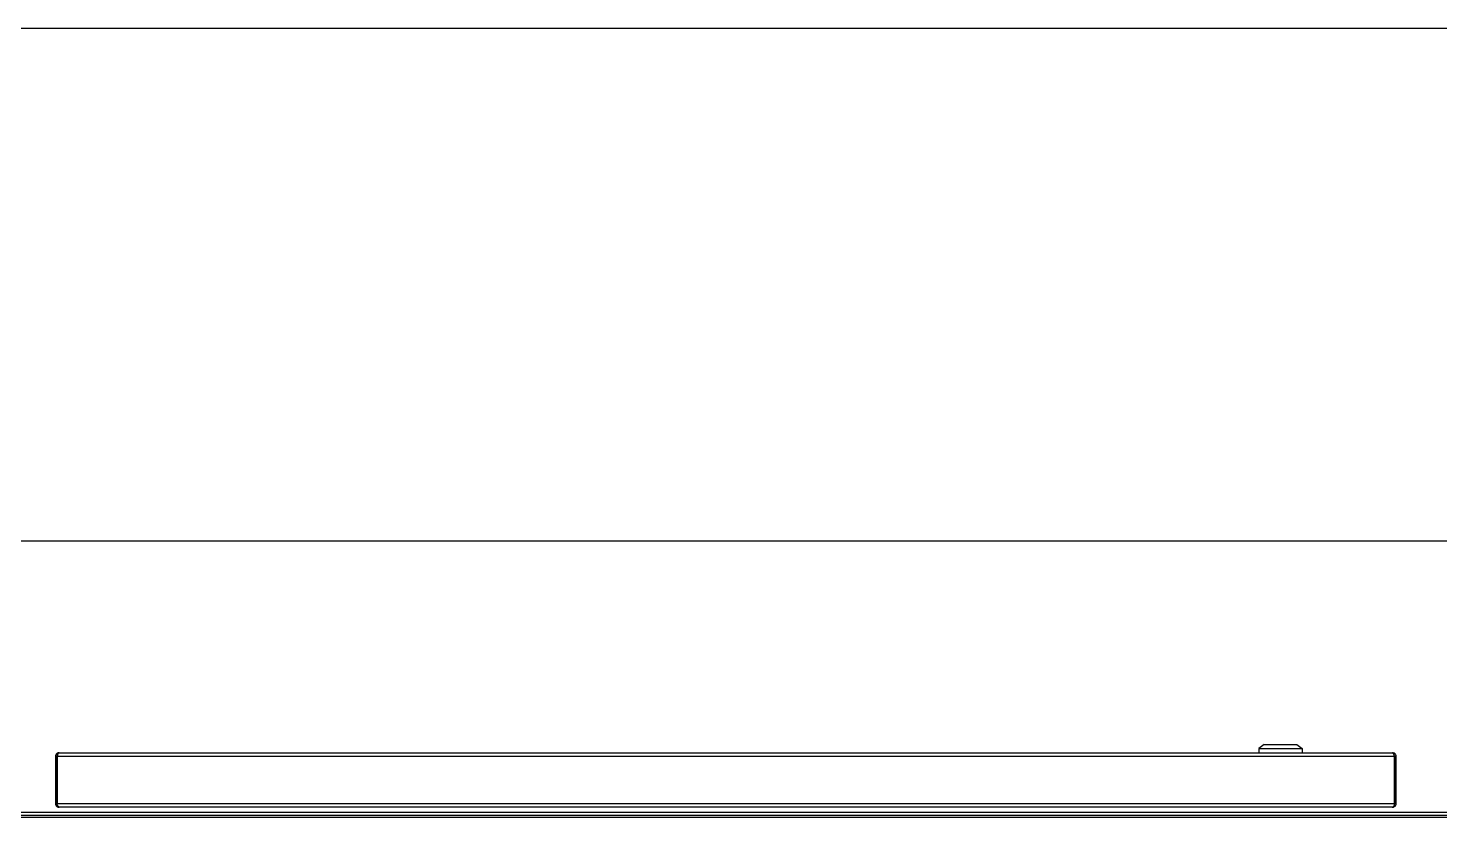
# Model space of a CAD drawing. Extents: x -76427 to 292734, y -42117 to 131250.
# Drawn here: x 12445 to 13482, y 6128 to 6709 of the extents above; entities that cross this region are included whole.
import ezdxf

# ---------------------------------------------------------------- set-up
doc = ezdxf.new("R2010")
doc.units = 0
doc.header["$LTSCALE"] = 10
doc.layers.add('XFM7Q10PV-200K$0$PV-EQ(200K)', color=22, linetype='Continuous')

# ---------------------------------------------------------------- blocks, each defined once
blk = doc.blocks.new('XFM7Q10PV-200K$0$PV-主機 - Mega-V57-CUB_L40')
for p, q in [((922, -1369), (922, 1399)), ((923.5, -1365), (923.5, 1395)), ((925.5, -1365), (925.5, 1395)), ((932.3, 675), (932.3, 673.8)), ((966.8, 675), (932.3, 675)), ((966.8, 673.8), (966.8, 675)), ((929.5, 672.3), (929.5, 672.2)), ((929.5, 672.3), (929.5, 672.3)), ((929.5, -307.1), (929.5, 672.2)), ((966.8, 673.8), (932.3, 673.8)), ((932.3, 673.7), (932.3, -308.6)), ((932.3, 673.7), (966.8, 673.7)), ((966.8, -308.6), (966.8, 673.7)), ((969.5, 672.3), (969.5, -307.2)), ((972.6, -209), (969.5, -209)), ((972.6, -209), (972.6, -241)), ((975.5, -213), (972.6, -209)), ((975.5, -213), (975.5, -237)), ((975.5, -237), (972.6, -241)), ((972.6, -241), (969.5, -241)), ((929.5, -307.1), (929.5, -307.2)), ((929.5, -307.2), (929.5, -307.2)), ((966.8, -308.6), (932.3, -308.6)), ((932.3, -308.7), (932.3, -310)), ((966.8, -308.7), (932.3, -308.7)), ((932.3, -310), (966.8, -310)), ((966.8, -308.7), (966.8, -310))]:
    blk.add_line(p, q)
for centre, start, end in [((932.3, 672.3), 90, 111.0026), ((932.3, -307.2), 248.9974, 270)]:
    blk.add_arc(centre, 1.5, start, end)
for points, knots in [([(932.3, 675), (931.3, 675), (930.4, 674.5), (929.9, 673.7), (929.7, 673.3), (929.5, 672.8), (929.5, 672.3)], [0, 0, 0, 0, 1.030866, 1.030866, 1.030866, 1.570796, 1.570796, 1.570796, 1.570796]), ([(969.5, 672.3), (969.5, 673.3), (968.9, 674.3), (968.1, 674.7), (967.7, 674.9), (967.2, 675), (966.8, 675)], [0, 0, 0, 0, 1.087346, 1.087346, 1.087346, 1.570796, 1.570796, 1.570796, 1.570796]), ([(929.5, 672.2), (929.5, 672.7), (930.1, 673.3), (930.9, 673.5), (931.3, 673.7), (931.8, 673.7), (932.3, 673.7)], [-1.570796, -1.570796, -1.570796, -1.570796, -0.539931, -0.539931, -0.539931, 0, 0, 0, 0]), ([(967.8, 673.4), (967.7, 673.5), (967.4, 673.7), (967.2, 673.7), (967.1, 673.8), (966.9, 673.8), (966.8, 673.8)], [0.7978126, 0.7978126, 0.7978126, 0.7978126, 1.2652557, 1.2652557, 1.2652557, 1.5707963, 1.5707963, 1.5707963, 1.5707963]), ([(966.8, 673.7), (967.8, 673.4), (968.7, 673.1), (969.2, 672.7), (969.4, 672.6), (969.5, 672.4), (969.5, 672.3)], [0, 0, 0, 0, 1.087346, 1.087346, 1.087346, 1.570796, 1.570796, 1.570796, 1.570796]), ([(932.3, -308.6), (931.3, -308.6), (930.4, -308.3), (929.9, -307.9), (929.7, -307.7), (929.5, -307.4), (929.5, -307.1)], [0, 0, 0, 0, 1.030866, 1.030866, 1.030866, 1.570796, 1.570796, 1.570796, 1.570796]), ([(929.5, -307.2), (929.5, -308.1), (930.1, -309.1), (930.9, -309.6), (931.3, -309.8), (931.8, -310), (932.3, -310)], [-1.570796, -1.570796, -1.570796, -1.570796, -0.539931, -0.539931, -0.539931, 0, 0, 0, 0]), ([(969.5, -307.2), (969.5, -307.5), (968.9, -307.9), (968.1, -308.2), (967.7, -308.3), (967.2, -308.5), (966.8, -308.6)], [0, 0, 0, 0, 1.087346, 1.087346, 1.087346, 1.570796, 1.570796, 1.570796, 1.570796]), ([(966.8, -310), (967.8, -310), (968.7, -309.4), (969.2, -308.5), (969.4, -308.1), (969.5, -307.6), (969.5, -307.2)], [0, 0, 0, 0, 1.087346, 1.087346, 1.087346, 1.570796, 1.570796, 1.570796, 1.570796]), ([(967.8, -308.3), (967.7, -308.4), (967.4, -308.6), (967.2, -308.6), (967.1, -308.7), (966.9, -308.7), (966.8, -308.7)], [0.7978126, 0.7978126, 0.7978126, 0.7978126, 1.2652557, 1.2652557, 1.2652557, 1.5707963, 1.5707963, 1.5707963, 1.5707963])]:
    blk.add_open_spline(points, degree=3, knots=knots)
blk = doc.blocks.new('XFM7Q10PV-200K')
at = {"layer": 'XFM7Q10PV-200K$0$PV-EQ(200K)', "color": 7}
blk.add_lwpolyline([(11300, 6709.4), (14950, 6709.4), (14950, 667.6), (11300, 667.6)], close=True, dxfattribs=at)
at = {"layer": 'XFM7Q10PV-200K$0$PV-EQ(200K)'}
blk.add_lwpolyline([(11500, 4082.4), (14750, 4082.4), (14750, 6332.4), (11500, 6332.4)], close=True, dxfattribs=at)
at = {"layer": 'XFM7Q10PV-200K$0$PV-EQ(200K)', "rotation": 90}
blk.add_blockref('XFM7Q10PV-200K$0$PV-主機 - Mega-V57-CUB_L40', (13140, 5207.4), dxfattribs=at)

msp = doc.modelspace()

# ---------------------------------------------------------------- block references
msp.add_blockref('XFM7Q10PV-200K', (0, 0))

doc.saveas('drawing.dxf')
